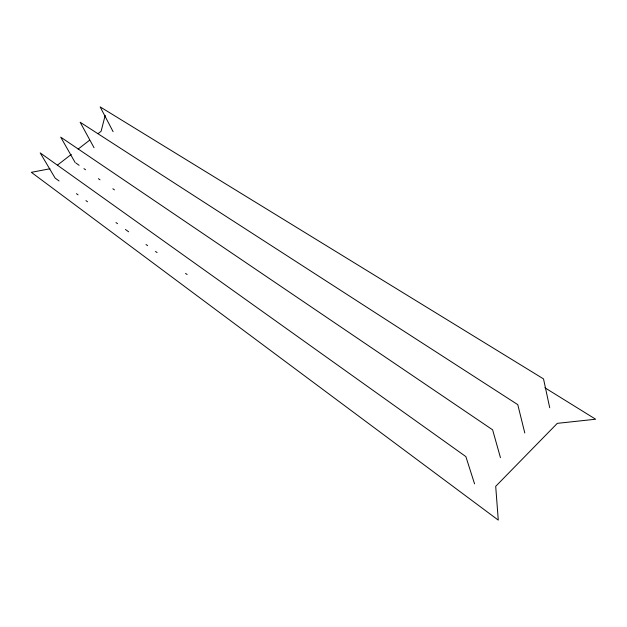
<?xml version="1.0" encoding="UTF-8"?>
<svg xmlns="http://www.w3.org/2000/svg" width="627" height="627" viewBox="0 0 627 627"><rect width="100%" height="100%" fill="white"/><g stroke="black" fill="none" stroke-linecap="round" stroke-linejoin="round"><path stroke-width="0.94" d="M105.187 115.36L101.112 131.27L98.055 133.645M57.504 165.097L71.274 154.414M78.163 149.077L89.637 140.174M49.956 168.773L31.35 172.323L498.277 520.112L495.698 486.333L557.293 423.35L595.65 419.22L544.855 387.752M75.914 163.051L79.127 165.285M83.947 168.639L85.554 169.76M98.4 178.695L100.006 179.816M112.852 188.751L114.459 189.871M59.063 180.968L55.113 178.076L40.199 152.902L465.861 456.589L474.576 483.879M76.455 193.672L78.038 194.832M85.938 200.609L87.521 201.761M115.979 222.554L117.562 223.714M125.463 229.49L128.629 231.794M146.02 244.506L147.604 245.659M155.504 251.435L157.087 252.587M185.545 273.388L187.128 274.54M75.115 162.495L60.717 137.148L492.618 429.824L500.448 457.655M94.05 147.737L80.146 122.234L517.777 404.65L524.791 432.983M113.111 131.686L100.155 106.888L543.523 378.904L549.714 407.754"/></g></svg>
